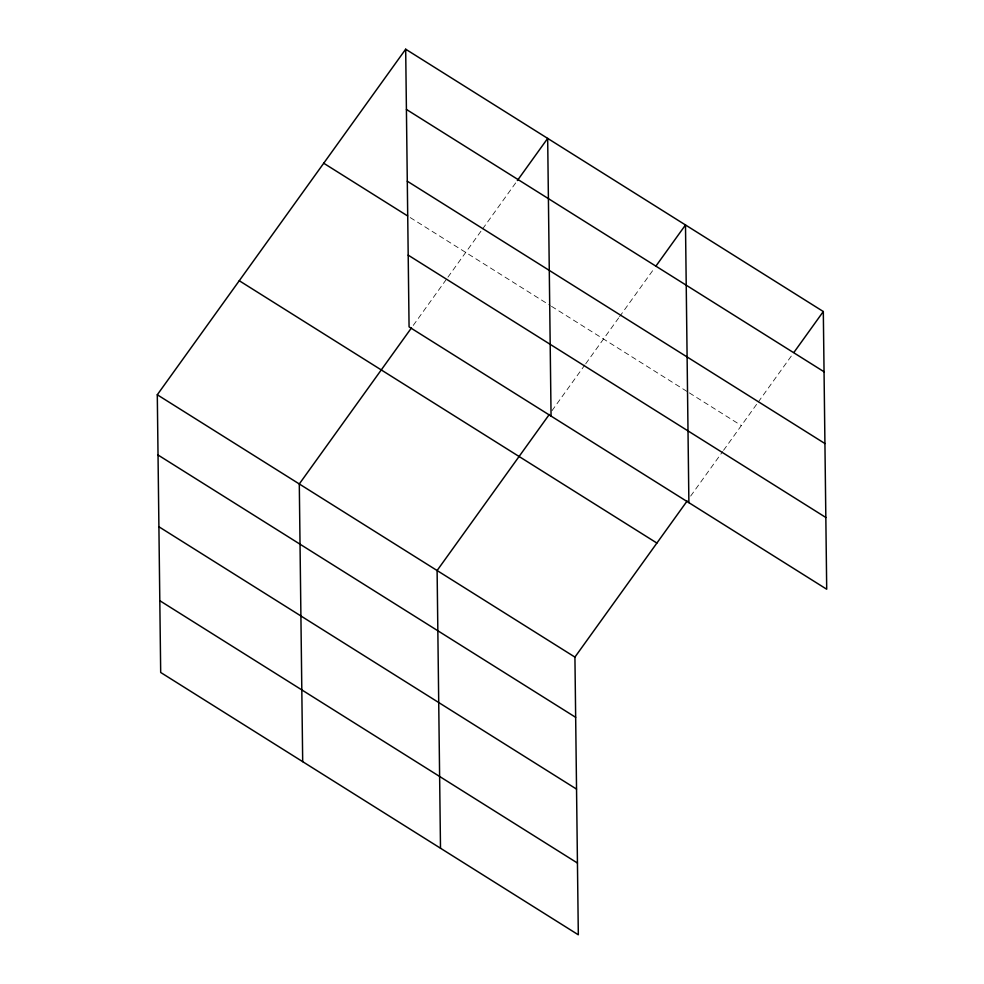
<?xml version="1.0" encoding="UTF-8"?>
<svg xmlns="http://www.w3.org/2000/svg" width="984" height="984" viewBox="0 0 984 984"><rect width="100%" height="100%" fill="white"/><g stroke="black" fill="none" stroke-linecap="round" stroke-linejoin="round"><path stroke-width="0.74" stroke-dasharray="4.92 3.69" d="M413.255 325.397L447.043 278.398M447.929 277.168L481.742 230.121M482.64 228.878L516.489 181.782M551.962 410.734L584.853 364.978M585.751 363.736L618.665 317.93M619.563 316.688L654.311 268.349M690.67 496.071L722.674 451.545M723.56 450.303L757.385 403.256M758.27 402.026L793.018 353.674M410.205 217.562L550.216 305.52M551.52 306.332L688.037 392.087M689.341 392.899L741.346 425.568"/><path stroke-width="1.48" d="M687.115 501.016L574.927 657.103L578.321 934.8L160.687 672.466L157.292 394.768L405.679 49.2L823.313 311.534L826.708 589.231L409.073 326.897L405.679 49.2M411.484 327.869L299.296 483.956L302.691 761.653M517.375 180.539L547.67 138.4L551.065 416.097M549.306 414.448L437.105 570.523L440.5 848.233M656.094 265.865L685.491 224.967L688.886 502.664M793.904 352.444L823.313 311.534M406.417 109.445L824.051 371.78M407.29 181.204L824.924 443.538M323.711 163.233L407.622 215.939M408.188 255.139L825.822 517.473M239.26 280.723L656.894 543.057M157.292 394.768L574.927 657.103M158.03 455.002L575.665 717.336M158.916 526.772L576.538 789.106M159.814 600.707L577.448 863.042"/></g></svg>
